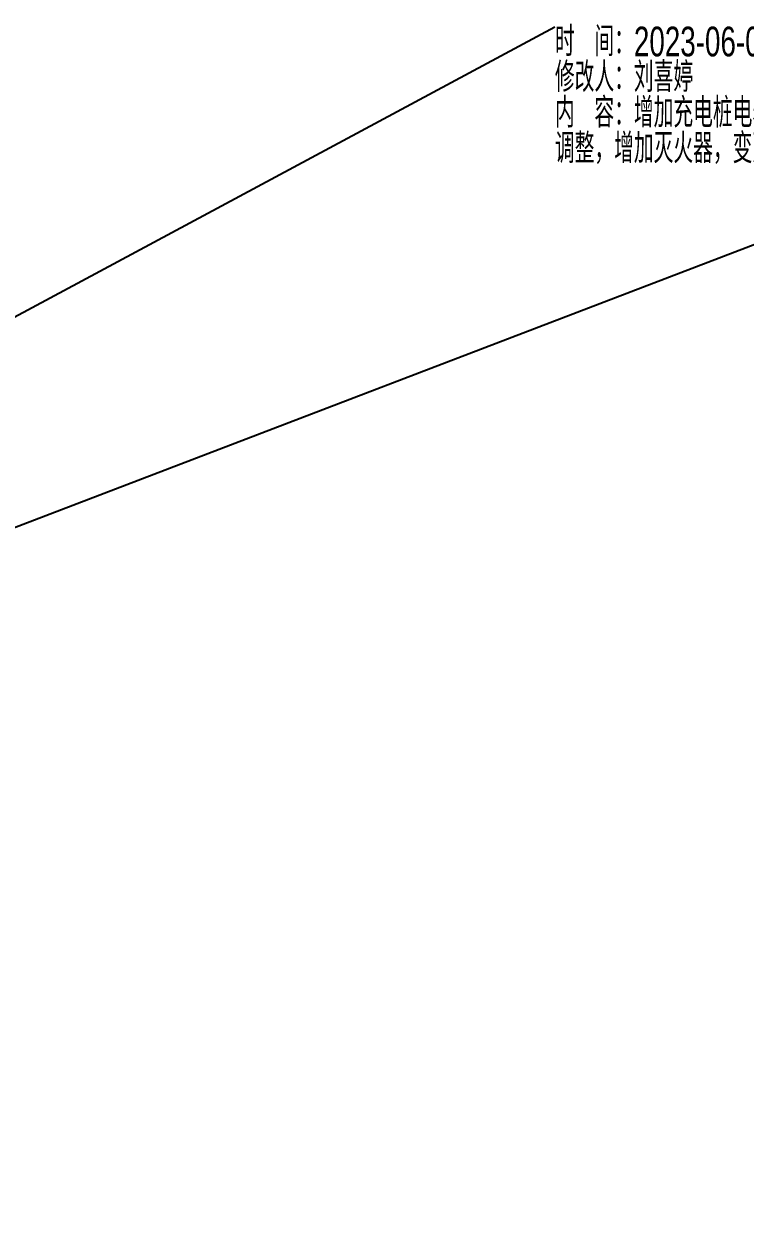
# Model space of a CAD drawing. Extents: x -1338203 to 1886333, y -783476 to 1038610.
# Drawn here: x 841699 to 887256, y 177256 to 252364 of the extents above; entities that cross this region are included whole.
import ezdxf

# ---------------------------------------------------------------- set-up
doc = ezdxf.new("R2010")
doc.units = 0
doc.header["$LTSCALE"] = 1000
doc.header["$MEASUREMENT"] = 0
doc.layers.add('AAD-A-PROOF', color=30, linetype='Continuous', plot=False)
doc.layers.add('负一层消火栓$0$AAD-A-MODIFY_20230609', color=201, linetype='Continuous', plot=False)
doc.styles.add('负一层消火栓$0$AAD-TXT', font='AAD-TXT.shx', dxfattribs={"width": 0.7, "bigfont": 'AAD-HZTXT.shx'})

# ---------------------------------------------------------------- blocks, each defined once
blk = doc.blocks.new('负一层消火栓')
at = {"layer": '负一层消火栓$0$AAD-A-MODIFY_20230609', "color": 4}
blk.add_line((-30597, -129633), (108874, -54708), dxfattribs=at)
at = {"layer": '负一层消火栓$0$AAD-A-MODIFY_20230609', "color": 4, "char_height": 1875, "width": 22500, "attachment_point": 1, "line_spacing_factor": 0.72, "style": '负一层消火栓$0$AAD-TXT'}
for s, insert in [('时\u3000间：2023-06-09 9:37', (108874, -54708)), ('修改人：刘喜婷', (108874, -56958)), ('内\u3000容：增加充电桩电表间，消火栓位置调整，增加灭火器，变更63', (108874, -59208))]:
    blk.add_mtext(s, dxfattribs=dict(at, insert=insert))

msp = doc.modelspace()

# ---------------------------------------------------------------- linework, layer by layer
at = {"layer": 'AAD-A-PROOF', "color": 241, "ltscale": 0.002}
msp.add_line((733583.1, 179308.3), (916777.7, 249530.2), dxfattribs=at)

# ---------------------------------------------------------------- block references
at = {"ltscale": 0.002}
msp.add_blockref('负一层消火栓', (766365.4, 306889.1), dxfattribs=at)

doc.saveas('drawing.dxf')
